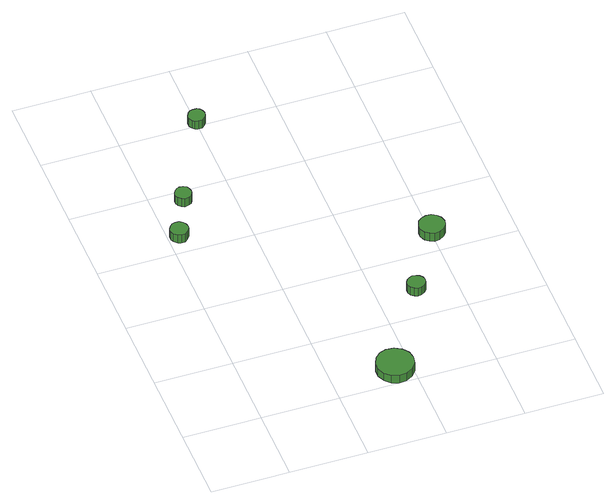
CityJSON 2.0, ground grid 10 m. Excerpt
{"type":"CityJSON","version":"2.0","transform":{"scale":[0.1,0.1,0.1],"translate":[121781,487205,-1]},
"CityObjects":{
"tree1":{"type":"SolitaryVegetationObject","attributes":{"function":"something"},"geometry":[{"type":"MultiSurface","lod":"1","boundaries":[[[0,1,2,3,4,5,6,7,8,9,10,11,12,13,14]],[[15,16,17,18,19,20,21,22,23,24,25,26,27,28,29]],[[0,29,28,1]],[[1,28,27,2]],[[2,27,26,3]],[[3,26,25,4]],[[4,25,24,5]],[[5,24,23,6]],[[6,23,22,7]],[[7,22,21,8]],[[8,21,20,9]],[[9,20,19,10]],[[10,19,18,11]],[[11,18,17,12]],[[12,17,16,13]],[[13,16,15,14]],[[14,15,29,0]]]}]},
"tree2":{"type":"SolitaryVegetationObject","attributes":{"function":"something"},"geometry":[{"type":"MultiSurface","lod":"1","boundaries":[[[30,31,32,33,34,35,36,37,38,39,40,41,42,43,44]],[[45,46,47,48,49,50,51,52,53,54,55,56,57,58,59]],[[30,59,58,31]],[[31,58,57,32]],[[32,57,56,33]],[[33,56,55,34]],[[34,55,54,35]],[[35,54,53,36]],[[36,53,52,37]],[[37,52,51,38]],[[38,51,50,39]],[[39,50,49,40]],[[40,49,48,41]],[[41,48,47,42]],[[42,47,46,43]],[[43,46,45,44]],[[44,45,59,30]]]}]},
"tree3":{"type":"SolitaryVegetationObject","attributes":{"function":"something"},"geometry":[{"type":"MultiSurface","lod":"1","boundaries":[[[60,61,62,63,64,65,66,67,68,69,70,71,72,73,74]],[[75,76,77,78,79,80,81,82,83,84,85,86,87,88,89]],[[60,89,88,61]],[[61,88,87,62]],[[62,87,86,63]],[[63,86,85,64]],[[64,85,84,65]],[[65,84,83,66]],[[66,83,82,67]],[[67,82,81,68]],[[68,81,80,69]],[[69,80,79,70]],[[70,79,78,71]],[[71,78,77,72]],[[72,77,76,73]],[[73,76,75,74]],[[74,75,89,60]]]}]},
"tree4":{"type":"SolitaryVegetationObject","attributes":{"function":"something"},"geometry":[{"type":"MultiSurface","lod":"1","boundaries":[[[90,91,92,93,94,95,96,97,98,99,100,101,102,103,104]],[[105,106,107,108,109,110,111,112,113,114,115,116,117,118,119]],[[90,119,118,91]],[[91,118,117,92]],[[92,117,116,93]],[[93,116,115,94]],[[94,115,114,95]],[[95,114,113,96]],[[96,113,112,97]],[[97,112,111,98]],[[98,111,110,99]],[[99,110,109,100]],[[100,109,108,101]],[[101,108,107,102]],[[102,107,106,103]],[[103,106,105,104]],[[104,105,119,90]]]}]},
"tree5":{"type":"SolitaryVegetationObject","attributes":{"function":"something"},"geometry":[{"type":"MultiSurface","lod":"1","boundaries":[[[120,121,122,123,124,125,126,127,128,129,130,131,132,133,134]],[[135,136,137,138,139,140,141,142,143,144,145,146,147,148,149]],[[120,149,148,121]],[[121,148,147,122]],[[122,147,146,123]],[[123,146,145,124]],[[124,145,144,125]],[[125,144,143,126]],[[126,143,142,127]],[[127,142,141,128]],[[128,141,140,129]],[[129,140,139,130]],[[130,139,138,131]],[[131,138,137,132]],[[132,137,136,133]],[[133,136,135,134]],[[134,135,149,120]]]}]},
"tree6":{"type":"SolitaryVegetationObject","attributes":{"function":"something"},"geometry":[{"type":"MultiSurface","lod":"1","boundaries":[[[150,151,152,153,154,155,156,157,158,159,160,161,162,163,164]],[[165,166,167,168,169,170,171,172,173,174,175,176,177,178,179]],[[150,179,178,151]],[[151,178,177,152]],[[152,177,176,153]],[[153,176,175,154]],[[154,175,174,155]],[[155,174,173,156]],[[156,173,172,157]],[[157,172,171,158]],[[158,171,170,159]],[[159,170,169,160]],[[160,169,168,161]],[[161,168,167,162]],[[162,167,166,163]],[[163,166,165,164]],[[164,165,179,150]]]}]}
},
"vertices":[
[25,326,20],[24,331,20],[21,335,20],[17,338,20],[12,338,20],[8,337,20],[4,333,20],[2,329,20],[2,324,20],[4,320,20],[8,316,20],[12,315,20],[17,315,20],[21,318,20],[24,322,20],[24,322,7],[21,318,7],[17,315,7],[12,315,7],[8,316,7],[4,320,7],[2,324,7],[2,329,7],[4,333,7],[8,337,7],[12,338,7],[17,338,7],[21,335,7],[24,331,7],[25,326,7],
[49,382,21],[48,386,21],[46,390,21],[42,392,21],[37,393,21],[33,391,21],[30,388,21],[28,384,21],[28,380,21],[30,376,21],[33,373,21],[37,371,21],[42,372,21],[46,374,21],[48,378,21],[48,378,8],[46,374,8],[42,372,8],[37,371,8],[33,373,8],[30,376,8],[28,380,8],[28,384,8],[30,388,8],[33,391,8],[37,393,8],[42,392,8],[46,390,8],[48,386,8],[49,382,8],
[203,25,17],[201,35,17],[195,43,17],[186,48,17],[176,49,17],[167,46,17],[160,39,17],[156,30,17],[156,20,17],[160,11,17],[167,4,17],[176,1,17],[186,2,17],[195,7,17],[201,15,17],[201,15,5],[195,7,5],[186,2,5],[176,1,5],[167,4,5],[160,11,5],[156,20,5],[156,30,5],[160,39,5],[167,46,5],[176,49,5],[186,48,5],[195,43,5],[201,35,5],[203,25,5],
[109,501,23],[108,505,23],[106,509,23],[102,511,23],[97,511,23],[93,510,23],[90,507,23],[88,503,23],[88,498,23],[90,494,23],[93,491,23],[97,490,23],[102,490,23],[106,493,23],[108,496,23],[108,496,10],[106,493,10],[102,490,10],[97,490,10],[93,491,10],[90,494,10],[88,498,10],[88,503,10],[90,507,10],[93,510,10],[97,511,10],[102,511,10],[106,509,10],[108,505,10],[109,501,10],
[261,145,19],[260,149,19],[257,153,19],[253,155,19],[248,156,19],[244,154,19],[240,151,19],[238,147,19],[238,142,19],[240,138,19],[244,135,19],[248,133,19],[253,134,19],[257,136,19],[260,140,19],[260,140,6],[257,136,6],[253,134,6],[248,133,6],[244,135,6],[240,138,6],[238,142,6],[238,147,6],[240,151,6],[244,154,6],[248,156,6],[253,155,6],[257,153,6],[260,149,6],[261,145,6],
[317,230,21],[315,237,21],[311,242,21],[305,246,21],[298,246,21],[292,244,21],[287,240,21],[284,233,21],[284,227,21],[287,220,21],[292,216,21],[298,213,21],[305,214,21],[311,218,21],[315,223,21],[315,223,8],[311,218,8],[305,214,8],[298,213,8],[292,216,8],[287,220,8],[284,227,8],[284,233,8],[287,240,8],[292,244,8],[298,246,8],[305,246,8],[311,242,8],[315,237,8],[317,230,8]
]}
